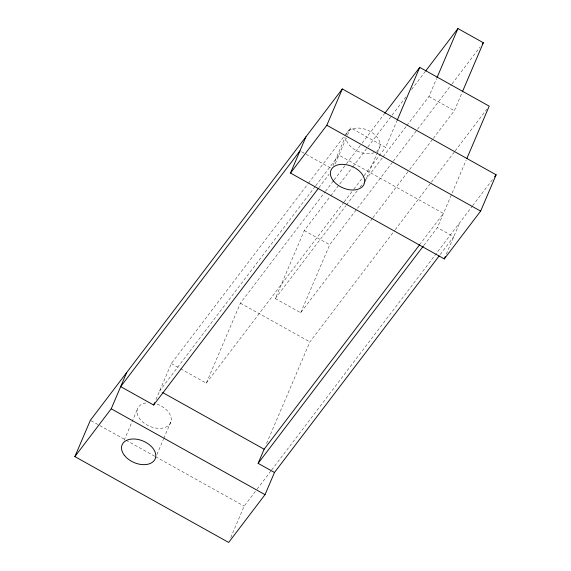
<?xml version="1.0" encoding="UTF-8"?>
<svg xmlns="http://www.w3.org/2000/svg" width="571" height="571" viewBox="0 0 571 571"><rect width="100%" height="100%" fill="white"/><g stroke="black" fill="none" stroke-linecap="round" stroke-linejoin="round"><path stroke-width="0.43" stroke-dasharray="2.85 2.14" d="M124.171 440.227L137.247 409.578M155.976 399.529L171.321 363.556L307.94 183.912M156.925 454.537L163.463 439.213M163.806 438.407L171.029 421.469M180.65 368.787L206.288 383.17L240.405 303.18L324.956 192.006M372.399 218.457L300.703 312.744L275.301 298.562L304.3 230.577L330.174 196.552M333.029 165.583L345.077 137.347M335.248 163.791L347.168 135.855M347.511 135.049L350.594 127.818L385.611 147.361L396.752 121.245M300.703 312.744L329.703 244.759L392.777 161.821M364.755 182.313L376.796 154.084M377.138 153.278L379.893 146.818M266.586 443.481L309.917 341.886L394.697 230.406M230.734 537.611L244.152 506.149L256.55 489.847M406.837 125.591L428.935 96.528L436.622 78.513M433.318 138.36L454.345 110.71L462.025 92.695M423.889 245.359L437.386 227.608L466.129 160.223M446.322 254.159L459.776 222.611M308.476 183.198L344.12 136.333M344.656 135.627L350.594 127.818M315.178 186.396L159.666 390.892L161.986 392.191M315.713 185.689L338.938 155.155L443.417 213.475L420.192 244.01M318.868 187.752L329.124 174.255M325.491 191.299L333.571 180.672M334.106 179.965L345.955 164.384M346.497 163.677L361.571 143.849M362.114 143.143L384.19 114.107M330.709 195.846L352.271 167.489M352.814 166.782L406.181 96.599M411.577 89.511L425.052 71.789M206.288 383.17L343.606 202.598M344.149 201.891L353.299 189.85M353.842 189.144L363.534 176.396M364.07 175.69L385.611 147.361M275.301 298.562L345.919 205.696M346.461 204.989L357.239 190.814M359.937 187.267L363.17 183.013M365.326 180.179L382.577 157.496M383.112 156.782L406.295 126.305M393.312 161.115L417.03 129.924M417.572 129.21L451.533 84.558M452.075 83.844L480.104 46.986M372.942 217.751L409.057 170.258M409.6 169.551L432.782 139.067M395.239 229.699L430.877 182.834M431.419 182.12L454.637 151.593M455.173 150.88L487.034 108.99M257.093 489.14L271.104 470.711M271.646 469.997L472.074 206.445M472.61 205.738L493.458 178.323M440.248 254.495L453.752 236.744L437.386 227.608M240.405 303.18L309.917 341.886M428.935 96.528L454.345 110.71M301.481 151.743L305.314 153.885M306.085 154.313L330.609 168.002M304.3 230.577L329.703 244.759M91.132 420.734L125.306 439.813M126.084 440.241L154.827 456.286M155.605 456.721L244.152 506.149M171.321 363.556L179.872 368.352M346.105 134.927A17.958 11.663 23.1 0 1 370.186 131.43A17.958 11.663 23.1 0 1 376.175 151.715M374.291 152.657A17.958 11.663 23.1 0 1 356.632 150.765A17.958 11.663 23.1 0 1 345.926 138.075M157.054 404.147A17.958 11.663 23.1 0 1 169.016 425.002A17.958 11.663 23.1 0 1 141.051 420.413A17.958 11.663 23.1 0 1 148.217 402.698"/><path stroke-width="0.86" d="M439.17 255.915L274.48 472.481L265.023 494.65L228.671 542.45L74.872 456.6L90.354 420.299L342.329 88.955L496.128 174.812L480.646 211.113L444.295 258.913L290.496 173.056L305.977 136.762M74.872 456.6L111.224 408.793L126.705 372.499M299.953 150.887L120.681 386.631L153.635 405.025L154.641 402.669M290.496 173.056L326.848 125.256L342.329 88.955M397.102 120.424L419.735 67.371L489.19 106.149L466.828 158.581M274.48 472.481L258.113 463.345L264.145 449.213L419.656 244.716M436.972 77.692L457.935 28.55L483.337 42.732L462.374 91.874M444.295 258.913L445.309 256.536M153.635 405.025L318.325 188.459M384.726 113.401L419.735 67.371M425.588 71.082L457.935 28.55M482.259 44.145L483.337 42.732M258.113 463.345L423.347 246.072M494.529 176.917L496.128 174.812M326.848 125.256L480.646 211.113M162.756 392.62L264.145 449.213M111.224 408.793L265.023 494.65M333.514 181.014A17.958 11.663 23.1 0 0 363.077 185.86A17.958 11.663 23.1 0 0 345.955 164.648A17.958 11.663 23.1 0 0 333.514 181.014M124.649 455.658A17.958 11.663 23.1 0 0 154.22 460.512A17.958 11.663 23.1 0 0 137.097 439.292A17.958 11.663 23.1 0 0 124.649 455.658"/></g></svg>
